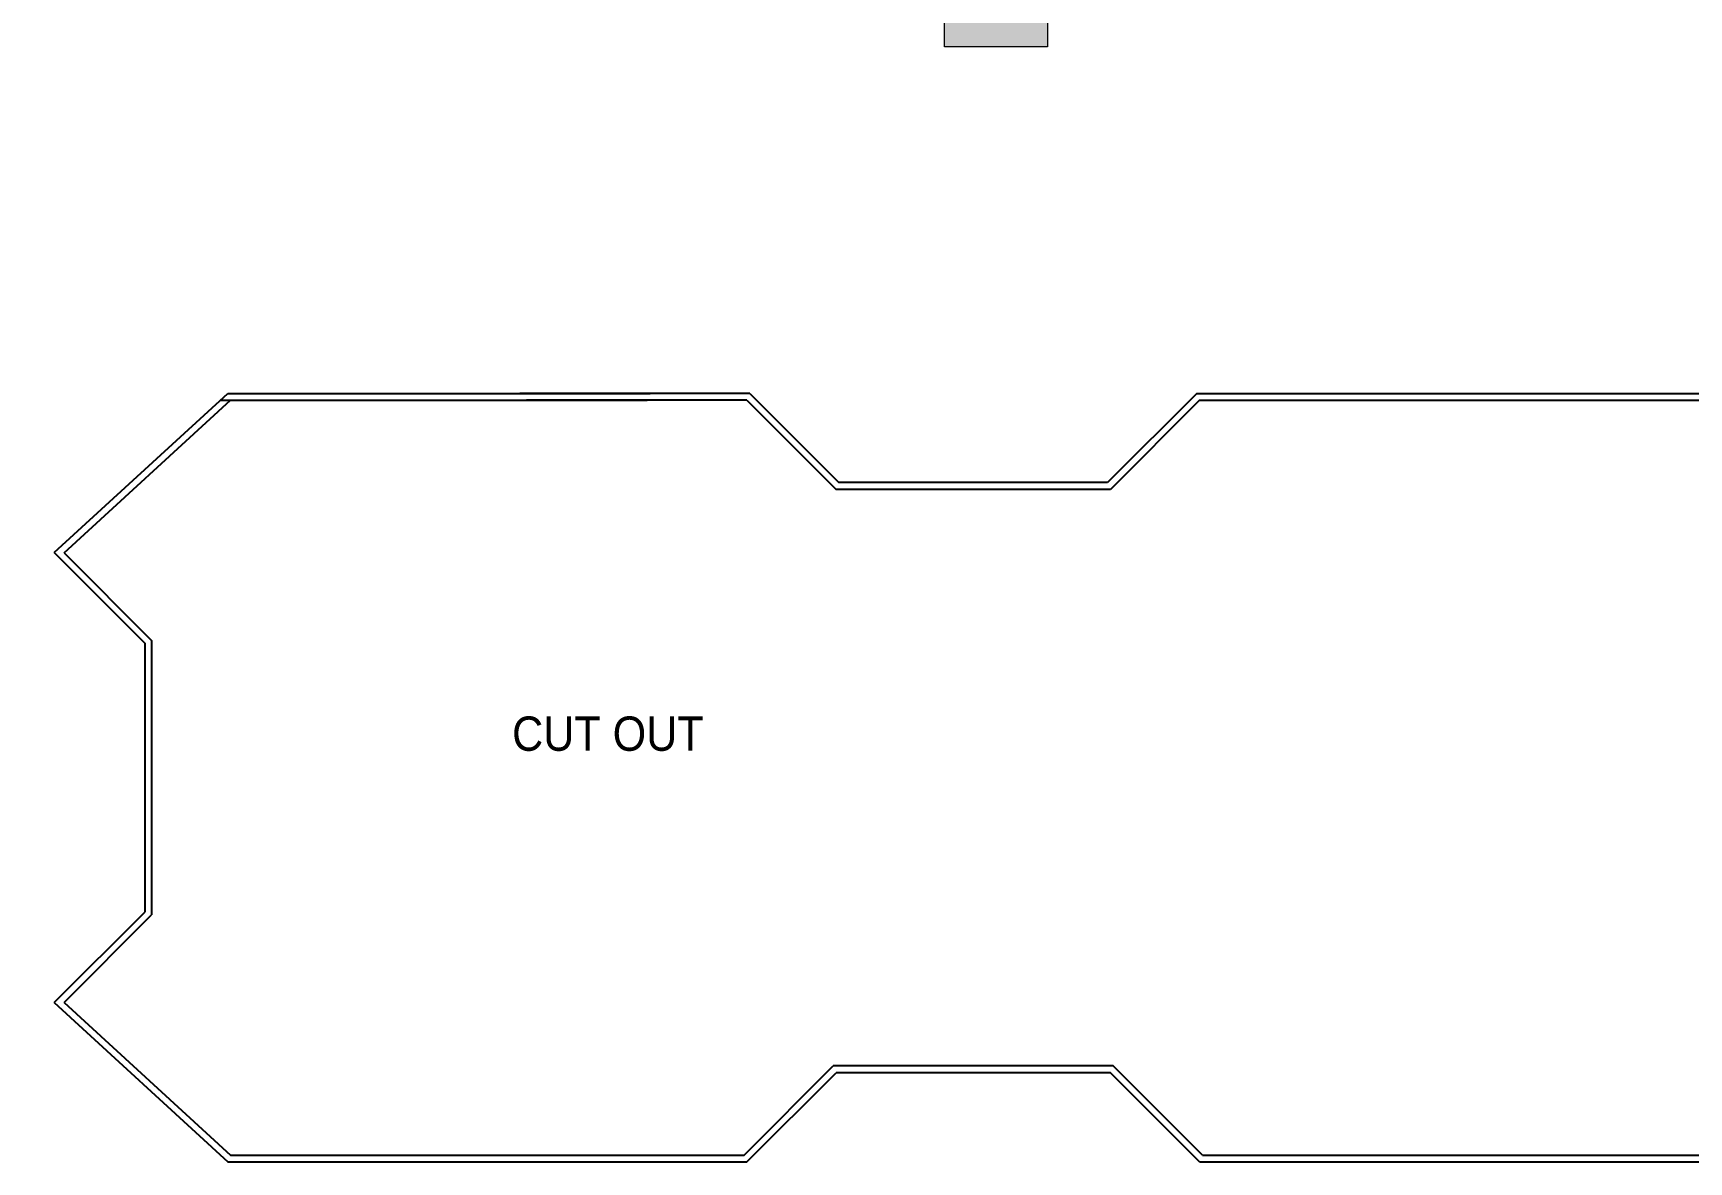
# Model space of a CAD drawing. Header units: inches. Extents: x 150067 to 167379, y -92057 to -49035.
# Drawn here: x 157008 to 158215, y -65217 to -64395 of the extents above; entities that cross this region are included whole.
import ezdxf

# ---------------------------------------------------------------- set-up
doc = ezdxf.new("R2010")
doc.units = ezdxf.units.IN
doc.header["$LTSCALE"] = 0.1
doc.header["$MEASUREMENT"] = 0
doc.header["$PDMODE"] = 35
doc.header["$PDSIZE"] = -0.8
for name, color, linetype, lineweight in [('Layer4', 10, 'Continuous', 25), ('thin ha', 253, 'Continuous', 5), ('wall', 6, 'Continuous', 40)]:
    doc.layers.add(name, color=color, linetype=linetype, lineweight=lineweight)
doc.layers.add('TEXT', color=7, linetype='Continuous')
doc.styles.add('1MM', font='arial.ttf', dxfattribs={"height": 1000})
doc.styles.add('DUTCH', font='arial.ttf')
doc.dimstyles.new('KRI', dxfattribs={"dimtxt": 23, "dimasz": 20, "dimexe": 7, "dimexo": 0, "dimgap": 9, "dimtad": 1, "dimdec": 1, "dimzin": 1, "dimdsep": 46, "dimtxsty": '1MM', "dimblk": 'ARCHTICK', "dimcen": 0.5, "dimclrd": 252, "dimclre": 252, "dimclrt": 7, "dimaunit": 1, "dimadec": 8, "dimazin": 0, "dimtfac": 1, "dimtdec": 1, "dimtmove": 0, "dimatfit": 3, "dimfxl": 1, "dimlwd": 13, "dimlwe": 13, "dimarcsym": 0})

# ---------------------------------------------------------------- blocks, each defined once
blk = doc.blocks.new('_ArchTick')
at = {"layer": 'wall', "color": 0, "const_width": 0.15}
blk.add_lwpolyline([(-0.5, -0.5), (0.5, 0.5)], dxfattribs=at)
blk = doc.blocks.new('*D52')
at = {"layer": 'Defpoints', "color": 0, "linetype": 'Continuous', "ltscale": 0.1, "transparency": 16777216}
for p in [(154670.1, -64292.3), (154490.1, -64306.8, 0), (154670.1, -64306.8, 0)]:
    blk.add_point(p, dxfattribs=at)
at = {"layer": 'wall', "color": 252, "linetype": 'Continuous', "lineweight": 13, "ltscale": 0.1, "transparency": 16777216}
for p, q in [((154490.1, -64306.8), (154490.1, -64285.3)), ((154670.1, -64306.8), (154670.1, -64285.3)), ((154490.1, -64292.3), (154670.1, -64292.3)), ((154670.1, -64292.3), (157985, -64292.3))]:
    blk.add_line(p, q, dxfattribs=at)
at = {"layer": 'wall', "color": 252, "linetype": 'Continuous', "lineweight": 13, "ltscale": 0.1, "transparency": 16777216, "xscale": 20, "yscale": 20, "zscale": 20, "rotation": 180}
blk.add_blockref('_ArchTick', (154490.1, -64292.3), dxfattribs=at)
at = {"layer": 'wall', "color": 252, "linetype": 'Continuous', "lineweight": 13, "ltscale": 0.1, "transparency": 16777216, "xscale": 20, "yscale": 20, "zscale": 20}
blk.add_blockref('_ArchTick', (154670.1, -64292.3), dxfattribs=at)
at = {"layer": 'wall', "color": 7, "linetype": 'Continuous', "ltscale": 0.1, "transparency": 16777216, "insert": (156337.6, -63772.7), "char_height": 1000, "attachment_point": 5, "style": '1MM'}
blk.add_mtext('180.0', dxfattribs=at)
blk = doc.blocks.new('yttu')
at = {"layer": 'thin ha', "linetype": 'Continuous', "lineweight": 20, "ltscale": 0.1}
blk.add_hatch(color=2, dxfattribs=at).paths.add_polyline_path([(-6879.58, -1156.369), (-6878.83, -1156.369), (-6878.83, -1156.969), (-6879.58, -1156.969)])
at = {"layer": 'thin ha', "color": 2, "linetype": 'Continuous', "lineweight": 20, "ltscale": 0.1}
blk.add_lwpolyline([(-6879.58, -1156.369), (-6878.83, -1156.369), (-6878.83, -1156.969), (-6879.58, -1156.969)], close=True, dxfattribs=at)

msp = doc.modelspace()

# ---------------------------------------------------------------- linework, layer by layer
at = {"layer": 'Layer4', "linetype": 'Continuous', "ltscale": 0.1}
for p, q in [((157023.37, -64773.36, 23680.86), (157149.96, -64657.34, 23680.86)), ((157030.6, -64773.52, 23680.86), (157151.9, -64662.34, 23680.86)), ((157144.5, -64662.34, 23680.7), (157455.74, -64662.34, 23681.92)), ((157149.96, -64657.34, 23680.73), (157457.81, -64657.34, 23681.93)), ((157530.5, -64657.34, 23681.82), (157362.81, -64657.34, 23681.56)), ((157528.43, -64662.34, 23681.82), (157367.81, -64662.34, 23681.56)), ((157528.43, -64662.34, 23681.82), (157593.43, -64727.34, 23681.82)), ((157530.5, -64657.34, 23681.82), (157595.5, -64722.34, 23681.82)), ((157856.36, -64657.34, 23681.82), (157791.36, -64722.34, 23681.82)), ((157858.43, -64662.34, 23681.82), (157793.43, -64727.34, 23681.82)), ((157856.36, -64657.34, 23681.82), (158364.34, -64657.34, 23685.49)), ((157858.43, -64662.34, 23681.82), (158359.34, -64662.34, 23685.49)), ((157791.36, -64722.34, 23681.82), (157595.5, -64722.34, 23681.82)), ((157793.43, -64727.34, 23681.82), (157593.43, -64727.34, 23681.82)), ((157023.37, -64773.36, 23682.77), (157089.42, -64839.41, 23682.77)), ((157030.6, -64773.52, 23682.77), (157094.42, -64837.34, 23682.77)), ((157089.42, -64839.41, 23680.86), (157089.42, -65035.27, 23680.86)), ((157094.42, -64837.34, 23680.86), (157094.42, -65037.34, 23680.86)), ((157023.37, -65101.32, 23682.77), (157089.42, -65035.27, 23682.77)), ((157030.6, -65101.16, 23682.77), (157094.42, -65037.34, 23682.77)), ((157023.37, -65101.32, 23680.86), (157149.96, -65217.34, 23680.86)), ((157030.6, -65101.16, 23680.86), (157151.9, -65212.34, 23680.86)), ((157526.36, -65212.34, 23683.68), (157591.36, -65147.34, 23683.68)), ((157795.5, -65147.34, 23681.82), (157591.36, -65147.34, 23683.68)), ((157860.5, -65212.34, 23681.82), (157795.5, -65147.34, 23681.82)), ((157528.43, -65217.34, 23683.68), (157593.43, -65152.34, 23683.68)), ((157793.43, -65152.34, 23681.82), (157593.43, -65152.34, 23683.68)), ((157858.43, -65217.34, 23681.82), (157793.43, -65152.34, 23681.82)), ((157149.96, -65217.34, 23681.04), (157528.43, -65217.34, 23683.68)), ((157151.9, -65212.34, 23680.57), (157526.36, -65212.34, 23683.68)), ((157858.43, -65217.34, 23681.82), (158364.34, -65217.34, 23685.49)), ((157860.5, -65212.34, 23681.82), (158359.34, -65212.34, 23685.49))]:
    msp.add_line(p, q, dxfattribs=at)

# ---------------------------------------------------------------- block references
at = {"layer": 'thin ha', "color": 2, "linetype": 'Continuous', "lineweight": 20, "xscale": 100, "yscale": 100, "zscale": 100}
msp.add_blockref('yttu', (845630.56, 51292.07, 23680.86), dxfattribs=at)

# ---------------------------------------------------------------- texts
at = {"layer": 'TEXT', "style": 'DUTCH', "width": 0.9}
msp.add_text('CUT OUT', height=25, dxfattribs=at).set_placement((157357.2, -64917.8, 23680.86))

# ---------------------------------------------------------------- dimensions: what is measured, and where the dimension line sits
at = {"layer": 'wall', "linetype": 'Continuous', "ltscale": 0.1}
dim = msp.add_linear_dim(base=(154670.09, -64292.27, 23680.86), p1=(154490.09, -64306.78, 23680.86), p2=(154670.09, -64306.78, 23680.86), dimstyle='KRI', dxfattribs=at)
dim.commit()
dim.dimension.update_dxf_attribs({"geometry": '*D52', "text_midpoint": (156337.56, -63772.7, 23680.86)})

doc.saveas('drawing.dxf')
